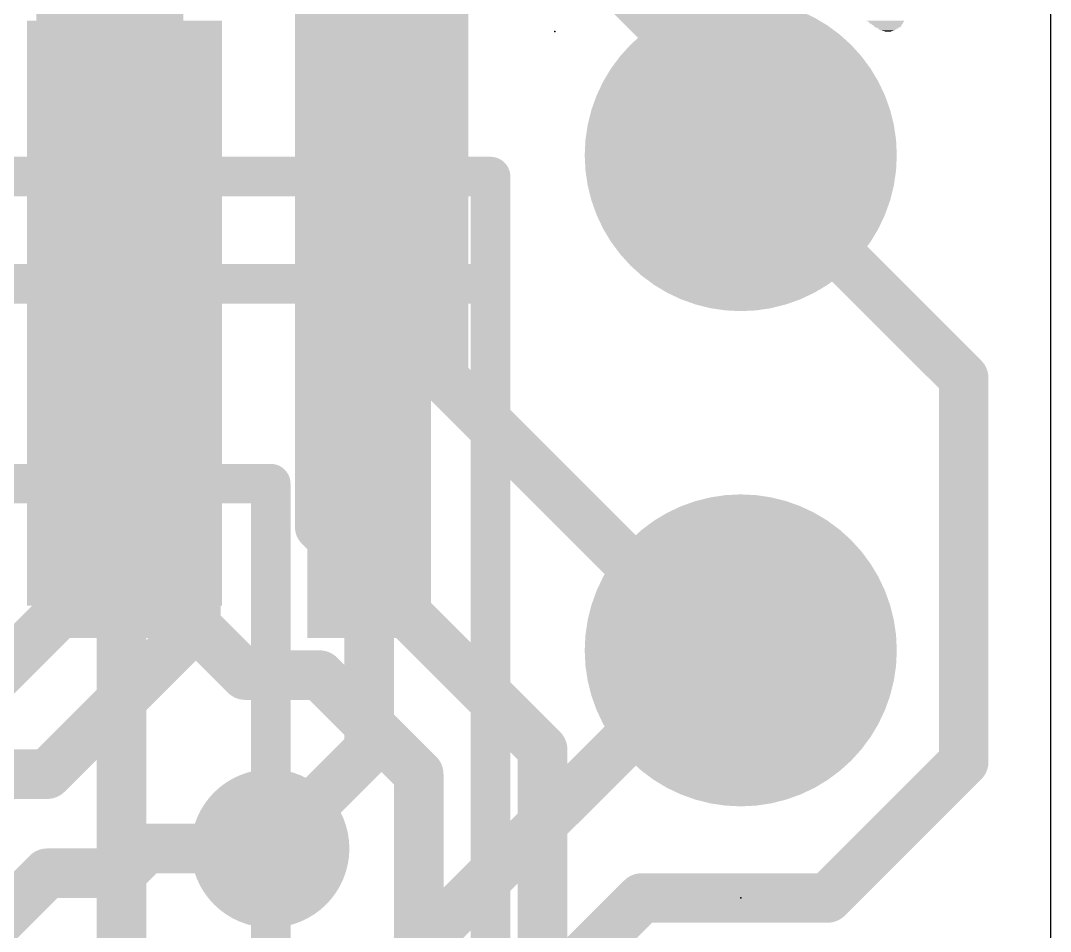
# Model space of a CAD drawing. Extents: x -5.4 to 5.4, y -7 to 7.
# Drawn here: x 0.12 to 5.4, y -0.17 to 4.5 of the extents above; entities that cross this region are included whole.
import ezdxf

# ---------------------------------------------------------------- set-up
doc = ezdxf.new("R2010")
doc.units = 0
for name, color, linetype in [('1', 12, 'CONTINUOUS'), ('16', 132, 'CONTINUOUS'), ('17', 110, 'CONTINUOUS'), ('18', 110, 'CONTINUOUS'), ('20', 53, 'CONTINUOUS'), ('21', 40, 'CONTINUOUS'), ('22', 6, 'CONTINUOUS'), ('23', 53, 'CONTINUOUS'), ('51', 253, 'CONTINUOUS'), ('52', 253, 'CONTINUOUS')]:
    doc.layers.add(name, color=color, linetype=linetype)

# ---------------------------------------------------------------- blocks, each defined once
blk = doc.blocks.new('ROUNDP')
at = {"const_width": 0.5}
blk.add_lwpolyline([(0, -0.25, 1), (0, 0.25, 1), (0, -0.25)], format="xyb", dxfattribs=at)
blk = doc.blocks.new('RECT')
blk.add_solid([(-0.5, -0.5), (0.5, -0.5), (-0.5, 0.5), (0.5, 0.5)])
blk = doc.blocks.new('ROUNDV')
at = {"const_width": 0.5}
blk.add_lwpolyline([(0, -0.25, 1), (0, 0.25, 1), (0, -0.25)], format="xyb", dxfattribs=at)

msp = doc.modelspace()

# ---------------------------------------------------------------- linework, layer by layer
at = {"layer": '1', "const_width": 0.254}
for points in [[(4.953, 2.667), (3.81, 3.81)], [(0.635, 3.556), (0.635, -0.635)], [(1.905, 3.556), (1.905, 0.762)], [(4.953, 0.6985), (4.953, 2.667)], [(0.508, -1.905), (3.683, 1.27)], [(3.683, 1.27), (3.81, 1.27)], [(1.905, 0.762), (1.397, 0.254)], [(4.2545, 0), (4.953, 0.6985)], [(1.905, -1.397), (3.302, 0)], [(3.302, 0), (4.2545, 0)]]:
    msp.add_lwpolyline(points, dxfattribs=at)
at = {"layer": '1', "const_width": 0.127}
for points in [[(3.8549, 3.8549, 1), (3.7651, 3.7651)], [(0.6985, 3.556, 1), (0.5715, 3.556)], [(1.9685, 3.556, 1), (1.8415, 3.556)], [(5.0165, 2.667, 1), (4.8895, 2.667)], [(4.9081, 2.6221, 1), (4.9979, 2.7119)], [(3.683, 1.3335, 1), (3.683, 1.2065)], [(3.7279, 1.2251, 1), (3.6381, 1.3149)], [(3.81, 1.2065, 1), (3.81, 1.3335)], [(1.9499, 0.7171, 1), (1.8601, 0.8069)], [(1.8415, 0.762, 1), (1.9685, 0.762)], [(4.9979, 0.6536, 1), (4.9081, 0.7434)], [(4.8895, 0.6985, 1), (5.0165, 0.6985)], [(1.3521, 0.2989, 1), (1.4419, 0.2091)], [(3.302, 0.0635, 1), (3.302, -0.0635)], [(3.3469, -0.0449, 1), (3.2571, 0.0449)], [(4.2096, 0.0449, 1), (4.2994, -0.0449)], [(4.2545, -0.0635, 1), (4.2545, 0.0635)]]:
    msp.add_lwpolyline(points, format="xyb", dxfattribs=at)
at = {"layer": '16', "const_width": 0.254}
for points in [[(1.778, 6.096), (3.81, 4.064)], [(0.325, 3), (0.325, 4.897)], [(2.286, 4.826), (2.286, 2.667)], [(1.651, 4.699), (1.651, 1.905)], [(3.81, 4.064), (3.81, 3.81)], [(0.325, 1.468), (0.325, 3)], [(1.016, 2.959), (0.975, 3)], [(1.016, 1.397), (1.016, 2.959)], [(2.286, 2.667), (3.683, 1.27)], [(1.651, 1.905), (2.794, 0.762)], [(0, 1.143), (0.325, 1.468)], [(0.254, 0.635), (1.016, 1.397)], [(1.27, 1.143), (1.016, 1.397)], [(3.683, 1.27), (3.81, 1.27)], [(-1.397, 1.143), (0, 1.143)], [(1.651, 1.143), (1.27, 1.143)], [(1.651, 1.143), (2.159, 0.635)], [(2.794, 0.762), (2.794, -0.254)], [(-0.381, 0.635), (0.254, 0.635)], [(2.159, 0.635), (2.159, -2.159)], [(0.762, 0.254), (0.635, 0.127)], [(1.397, 0.254), (0.762, 0.254)], [(0.254, 0.127), (-0.381, -0.508)], [(0.635, 0.127), (0.254, 0.127)], [(2.794, -0.254), (3.81, -1.27)]]:
    msp.add_lwpolyline(points, dxfattribs=at)
at = {"layer": '16', "const_width": 0.127}
for points in [[(3.8735, 4.064, 1), (3.7465, 4.064)], [(3.7651, 4.0191, 1), (3.8549, 4.1089)], [(3.7465, 3.81, 1), (3.8735, 3.81)], [(0.3885, 3, 1), (0.2615, 3)], [(1.0199, 3.0449, 1), (0.9301, 2.9551)], [(0.2615, 3, 1), (0.3885, 3)], [(1.0795, 2.959, 1), (0.9525, 2.959)], [(0.9711, 2.9141, 1), (1.0609, 3.0039)], [(2.3309, 2.7119, 1), (2.2411, 2.6221)], [(2.2225, 2.667, 1), (2.3495, 2.667)], [(1.6959, 1.9499, 1), (1.6061, 1.8601)], [(1.5875, 1.905, 1), (1.7145, 1.905)], [(0.3699, 1.4231, 1), (0.2801, 1.5129)], [(0.2615, 1.468, 1), (0.3885, 1.468)], [(1.0609, 1.4419, 1), (0.9711, 1.3521)], [(1.0609, 1.3521, 1), (0.9711, 1.4419)], [(0.9525, 1.397, 1), (1.0795, 1.397)], [(3.683, 1.3335, 1), (3.683, 1.2065)], [(3.6381, 1.2251, 1), (3.7279, 1.3149)], [(3.81, 1.2065, 1), (3.81, 1.3335)], [(0, 1.0795, 1), (0, 1.2065)], [(1.27, 1.2065, 1), (1.27, 1.0795)], [(1.6959, 1.1879, 1), (1.6061, 1.0981)], [(1.651, 1.0795, 1), (1.651, 1.2065)], [(1.2251, 1.0981, 1), (1.3149, 1.1879)], [(2.8575, 0.762, 1), (2.7305, 0.762)], [(2.7491, 0.7171, 1), (2.8389, 0.8069)], [(0.2091, 0.6799, 1), (0.2989, 0.5901)], [(0.254, 0.5715, 1), (0.254, 0.6985)], [(2.2225, 0.635, 1), (2.0955, 0.635)], [(2.1141, 0.5901, 1), (2.2039, 0.6799)], [(0.762, 0.3175, 1), (0.762, 0.1905)], [(0.8069, 0.2091, 1), (0.7171, 0.2989)], [(1.397, 0.1905, 1), (1.397, 0.3175)], [(0.254, 0.1905, 1), (0.254, 0.0635)], [(0.2989, 0.0821, 1), (0.2091, 0.1719)], [(0.5901, 0.1719, 1), (0.6799, 0.0821)], [(0.635, 0.0635, 1), (0.635, 0.1905)], [(2.8389, -0.2091, 1), (2.7491, -0.2989)]]:
    msp.add_lwpolyline(points, format="xyb", dxfattribs=at)
at = {"layer": '20'}
msp.add_line((5.3975, 5.715), (5.3975, -5.715), dxfattribs=at)
at = {"layer": '21', "const_width": 0.2032}
msp.add_lwpolyline([(2.527, 3.15), (2.527, -3.7)], dxfattribs=at)
at = {"layer": '21', "const_width": 0.1016}
msp.add_lwpolyline([(2.5778, 3.15, 1), (2.4762, 3.15)], format="xyb", dxfattribs=at)
at = {"layer": '22', "const_width": 0.2032}
for points in [[(-1.4, 2.125), (1.4, 2.125)], [(1.4, 2.125), (1.4, -2.175)]]:
    msp.add_lwpolyline(points, dxfattribs=at)
at = {"layer": '22', "const_width": 0.1016}
for points in [[(1.4508, 2.125, 1), (1.3492, 2.125)], [(1.4, 2.0742, 1), (1.4, 2.1758)]]:
    msp.add_lwpolyline(points, format="xyb", dxfattribs=at)
at = {"layer": '23'}
for p in [(2.8575, 4.445), (3.81, 0)]:
    msp.add_point(p, dxfattribs=at)
at = {"layer": '51', "const_width": 0.2032}
for points in [[(-2.527, 3.7), (2.527, 3.7)], [(2.527, 3.7), (2.527, 3.15)], [(2.527, 3.15), (-2.527, 3.15)]]:
    msp.add_lwpolyline(points, dxfattribs=at)
at = {"layer": '51', "const_width": 0.1016}
for points in [[(2.5778, 3.7, 1), (2.4762, 3.7)], [(2.527, 3.6492, 1), (2.527, 3.7508)], [(2.527, 3.0992, 1), (2.527, 3.2008)], [(2.4762, 3.15, 1), (2.5778, 3.15)]]:
    msp.add_lwpolyline(points, format="xyb", dxfattribs=at)

# ---------------------------------------------------------------- block references
at = {"layer": '1', "xscale": 4.445, "yscale": 0.635, "rotation": 90}
for p in [(0.635, 3.556), (1.905, 3.556)]:
    msp.add_blockref('RECT', p, dxfattribs=at)
at = {"layer": '16', "xscale": 0.35, "yscale": 3}
for p in [(0.325, 3), (0.975, 3)]:
    msp.add_blockref('RECT', p, dxfattribs=at)
at = {"layer": '17', "xscale": 1.6002, "yscale": 1.6002, "rotation": 90}
for p in [(3.81, 3.81), (3.81, 3.81), (3.81, 1.27), (3.81, 1.27)]:
    msp.add_blockref('ROUNDP', p, dxfattribs=at)
at = {"layer": '18', "xscale": 0.8128, "yscale": 0.8128}
msp.add_blockref('ROUNDV', (1.397, 0.254), dxfattribs=at)
msp.add_blockref('ROUNDV', (1.397, 0.254), dxfattribs=at)
at = {"layer": '21'}
for p, xscale, yscale in [((0.635, 4.5601), 0.4902, 1.5199), ((1.905, 4.5601), 0.4902, 1.5199), ((4.5511, 4.4983), 0.1905, 0.0038), ((4.5549, 4.4945), 0.1829, 0.0038), ((4.5549, 4.4907), 0.1753, 0.0038), ((4.5568, 4.4869), 0.1715, 0.0038), ((4.5587, 4.4831), 0.16, 0.0038), ((4.5587, 4.4793), 0.1524, 0.0038), ((4.5625, 4.4755), 0.1448, 0.0038), ((4.5625, 4.4717), 0.1372, 0.0038), ((4.5625, 4.4679), 0.1295, 0.0038), ((4.5625, 4.4641), 0.1143, 0.0039), ((4.5644, 4.4602), 0.1029, 0.0038), ((4.5625, 4.4564), 0.0914, 0.0038), ((4.5625, 4.4526), 0.0762, 0.0038), ((4.5644, 4.4488), 0.0572, 0.0038), ((4.5644, 4.445), 0.0343, 0.0038)]:
    msp.add_blockref('RECT', p, dxfattribs=dict(at, xscale=xscale, yscale=yscale))
at = {"layer": '52', "xscale": 0.25}
for p in [(0.325, 2.675), (0.975, 2.675)]:
    msp.add_blockref('RECT', p, dxfattribs=at)

doc.saveas('drawing.dxf')
